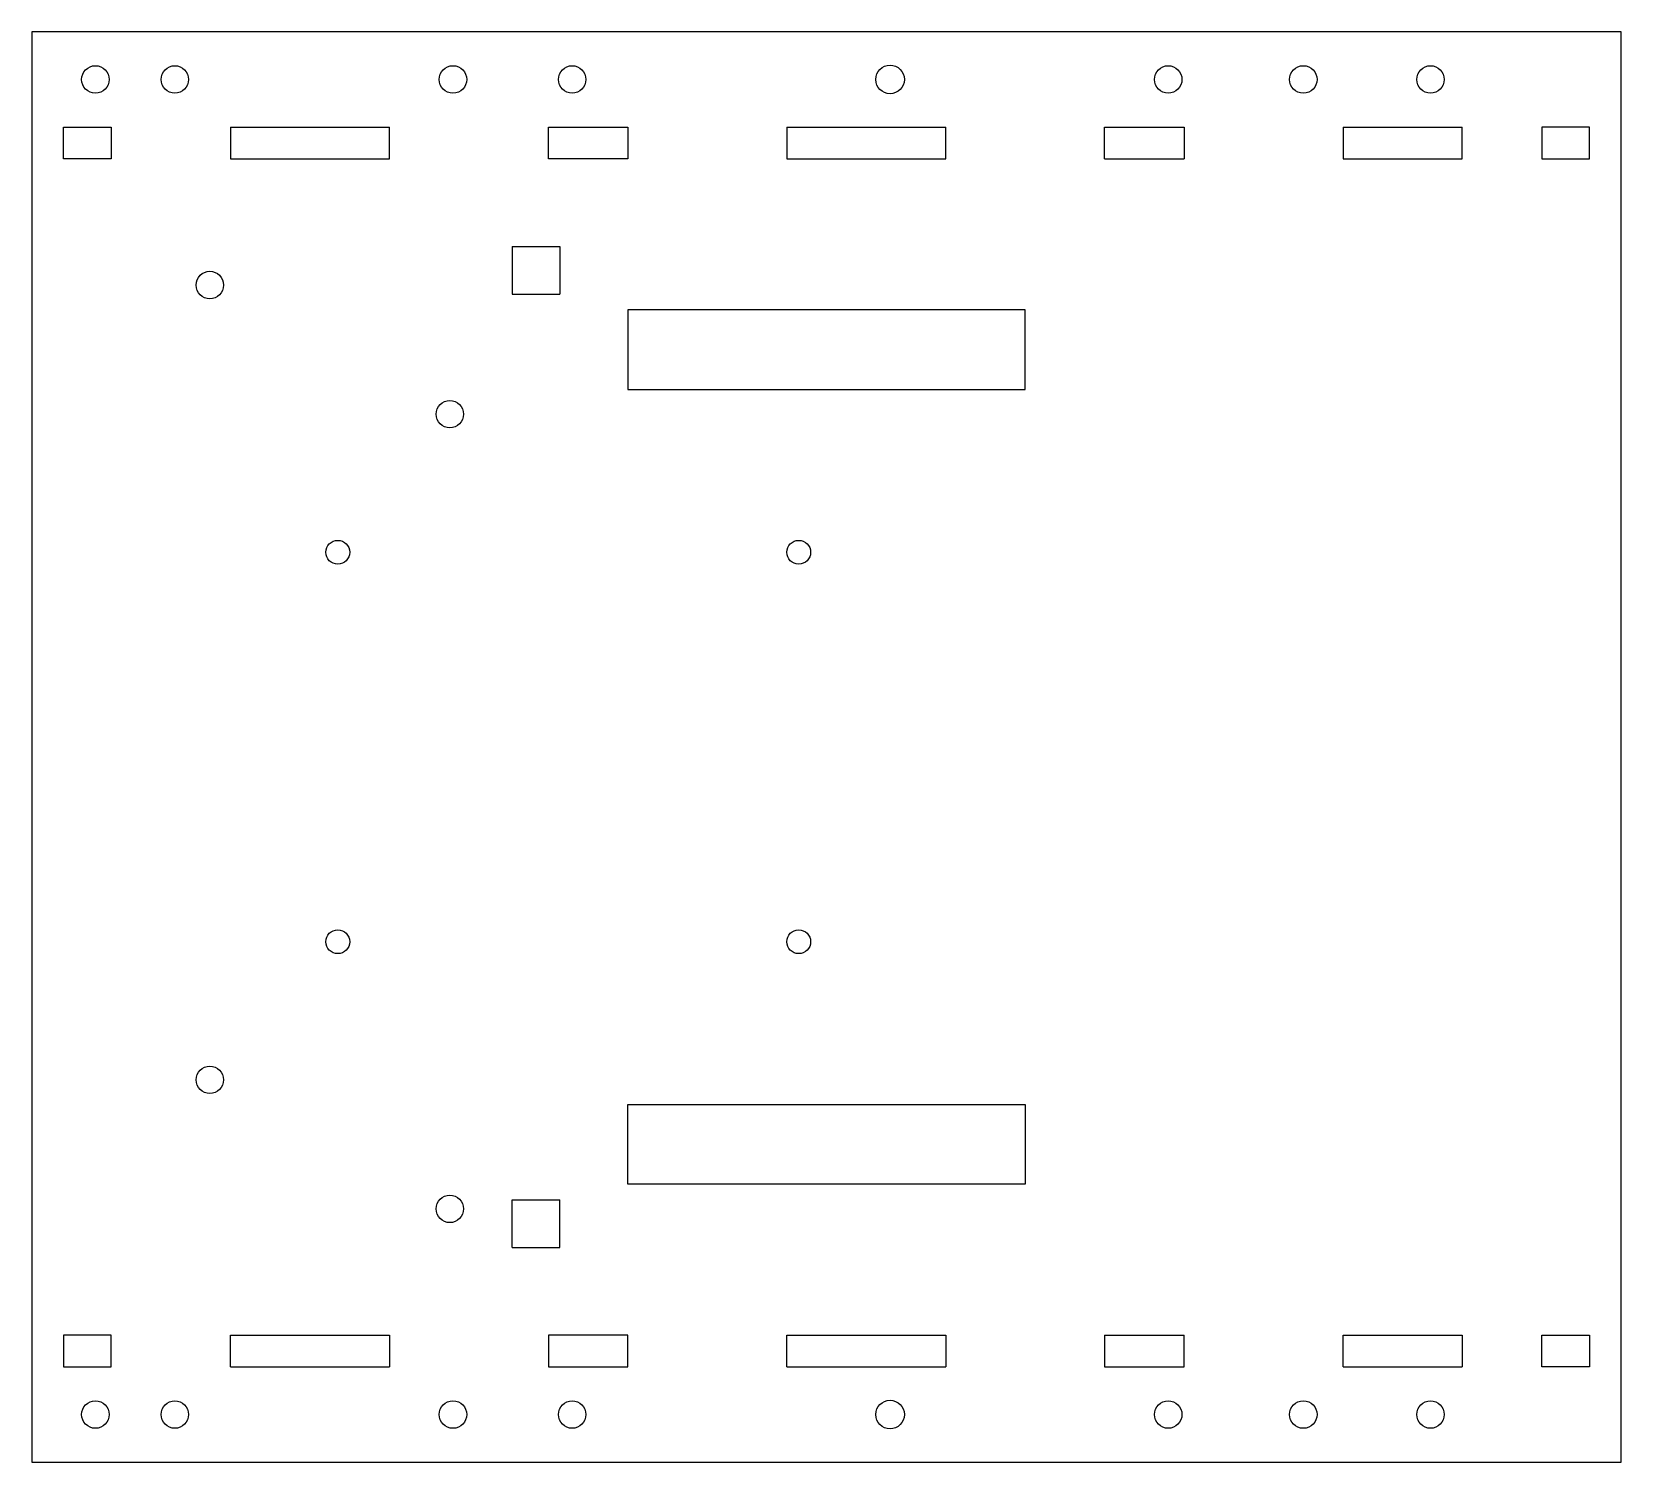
# Model space of a CAD drawing. Header units: millimetres. Extents: x -100 to 100, y -90 to 90.
import ezdxf

# ---------------------------------------------------------------- set-up
doc = ezdxf.new("R2010")
doc.units = ezdxf.units.MM

msp = doc.modelspace()

# ---------------------------------------------------------------- linework, layer by layer
at = {"color": 7, "linetype": 'Continuous', "lineweight": 25}
for p, q in [((100, 90), (-100, 90)), ((-100, 90), (-100, -90)), ((100, -90), (100, 90)), ((-96, 78), (-90, 78)), ((-96, 74), (-96, 78)), ((-90, 78), (-90, 74)), ((-75, 78), (-75, 74)), ((-75, 78), (-55, 78)), ((-55, 74), (-55, 78)), ((-35, 74), (-35, 78)), ((-35, 78), (-25, 78)), ((-25, 78), (-25, 74)), ((-5, 78), (-5, 74)), ((-5, 78), (15, 78)), ((15, 74), (15, 78)), ((35, 74), (35, 78)), ((35, 78), (45, 78)), ((45, 78), (45, 74)), ((65, 78), (65, 74)), ((65, 78), (80, 78)), ((80, 74), (80, 78)), ((90, 78), (90, 74)), ((96, 78), (90, 78)), ((96, 74), (96, 78)), ((-90, 74), (-96, 74)), ((-75, 74), (-55, 74)), ((-25, 74), (-35, 74)), ((-5, 74), (15, 74)), ((35, 74), (45, 74)), ((65, 74), (80, 74)), ((90, 74), (96, 74)), ((-39.57, 63), (-39.57, 57)), ((-39.57, 63), (-33.57, 63)), ((-33.57, 63), (-33.57, 57)), ((-39.57, 57), (-33.57, 57)), ((-25, 55), (-25, 45)), ((25, 55), (-25, 55)), ((25, 45), (25, 55)), ((-25, 45), (25, 45)), ((-25, -55), (-25, -45)), ((-25, -45), (25, -45)), ((25, -45), (25, -55)), ((25, -55), (-25, -55)), ((-39.57, -63), (-39.57, -57)), ((-39.57, -57), (-33.57, -57)), ((-33.57, -63), (-33.57, -57)), ((-39.57, -63), (-33.57, -63)), ((-90, -74), (-96, -74)), ((-96, -74), (-96, -78)), ((-90, -78), (-90, -74)), ((-75, -78), (-75, -74)), ((-75, -74), (-55, -74)), ((-55, -74), (-55, -78)), ((-35, -74), (-35, -78)), ((-25, -74), (-35, -74)), ((-25, -78), (-25, -74)), ((-5, -78), (-5, -74)), ((-5, -74), (15, -74)), ((15, -74), (15, -78)), ((35, -74), (35, -78)), ((35, -74), (45, -74)), ((45, -78), (45, -74)), ((65, -78), (65, -74)), ((65, -74), (80, -74)), ((80, -74), (80, -78)), ((90, -78), (90, -74)), ((90, -74), (96, -74)), ((96, -74), (96, -78)), ((-96, -78), (-90, -78)), ((-75, -78), (-55, -78)), ((-35, -78), (-25, -78)), ((-5, -78), (15, -78)), ((35, -78), (45, -78)), ((65, -78), (80, -78)), ((96, -78), (90, -78)), ((-100, -90), (100, -90))]:
    msp.add_line(p, q, dxfattribs=at)
for centre, radius in [((-92, 84), 1.73), ((-82, 84), 1.73), ((-47, 84), 1.73), ((-32, 84), 1.73), ((8, 84), 1.8), ((43, 84), 1.73), ((60, 84), 1.73), ((76, 84), 1.73), ((-77.6, 58.13), 1.73), ((-47.4, 41.88), 1.73), ((-3.5, 24.5), 1.5), ((-61.5, 24.5), 1.5), ((-61.5, -24.5), 1.5), ((-3.5, -24.5), 1.5), ((-77.6, -41.88), 1.73), ((-47.4, -58.12), 1.73), ((-92, -84), 1.73), ((-82, -84), 1.73), ((-47, -84), 1.73), ((-32, -84), 1.73), ((8, -84), 1.8), ((43, -84), 1.73), ((60, -84), 1.73), ((76, -84), 1.73)]:
    msp.add_circle(centre, radius, dxfattribs=at)

doc.saveas('drawing.dxf')
